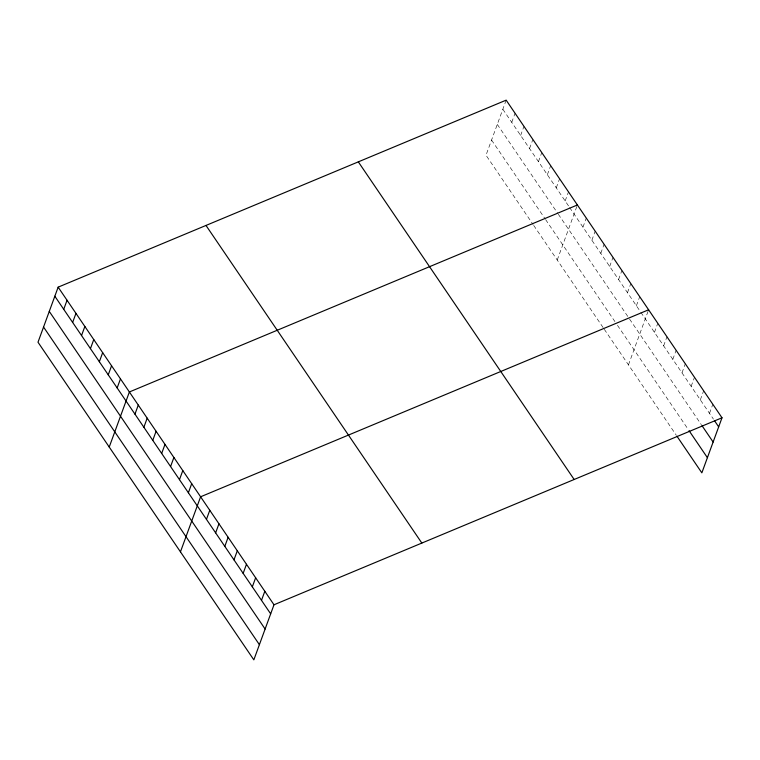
<?xml version="1.0" encoding="UTF-8"?>
<svg xmlns="http://www.w3.org/2000/svg" width="760" height="760" viewBox="0 0 760 760"><rect width="100%" height="100%" fill="white"/><g stroke="black" fill="none" stroke-linecap="round" stroke-linejoin="round"><path stroke-width="0.57" stroke-dasharray="3.8 2.85" d="M506.16 100.149L486.01 155.22L533.064 224.475M511.746 122.332L515.061 113.259M520.647 135.432L523.963 126.359M529.549 148.532L532.874 139.46M538.45 161.642L541.775 152.56M547.352 174.743L550.677 165.661M556.263 187.843L559.578 178.761M565.164 200.944L568.48 191.871M557.232 260.034L577.391 204.972M582.967 227.145L586.292 218.072M591.869 240.255L595.194 231.173M600.78 253.355L604.096 244.273M609.681 266.456L612.997 257.374M618.583 279.556L621.908 270.484M627.484 292.657L630.809 283.584M636.386 305.757L639.711 296.685M628.463 364.857L648.612 309.785M654.464 332.358L657.789 323.285M663.642 345.857L666.957 336.784M672.809 359.356L676.134 350.284M681.986 372.856L685.311 363.784M691.163 386.356L694.478 377.283M700.331 399.855L703.656 390.783M709.507 413.354L712.823 404.282M502.835 109.231L568.974 206.559M569.611 207.499L640.205 311.372M640.841 312.312L713.44 419.14M497.287 124.402L557.697 213.313M558.334 214.254L628.928 318.126M629.565 319.067L701.328 424.678M491.558 140.04L544.986 218.652M545.614 219.593L614.935 321.603M617.481 325.346L688.399 429.704M533.7 225.406L603.658 328.358M604.295 329.289L676.295 435.242"/><path stroke-width="1.14" d="M58.149 287.156L38 342.219L253.84 659.851L273.99 604.779L722 417.781L506.16 100.149L58.149 287.156L273.99 604.779M63.736 309.329L67.051 300.257M72.637 322.43L75.962 313.358M81.538 335.54L84.863 326.458M90.44 348.64L93.765 339.558M99.351 361.741L102.666 352.659M108.252 374.841L111.568 365.769M117.154 387.942L120.479 378.869M109.231 447.041L129.38 391.97L577.391 204.972M134.957 414.152L138.282 405.07M143.868 427.253L147.184 418.171M152.769 440.353L156.085 431.272M161.671 453.454L164.996 444.381M170.572 466.555L173.898 457.482M179.474 479.655L182.799 470.582M188.385 492.765L191.7 483.683M180.452 551.855L200.602 496.783L648.612 309.785M206.454 519.365L209.779 510.283M215.631 532.864L218.956 523.783M224.808 546.364L228.123 537.282M233.975 559.864L237.3 550.781M243.152 573.363L246.468 564.281M252.32 586.862L255.645 577.781M261.497 600.352L264.822 591.28M722 417.781L701.85 472.844L676.951 436.202M714.751 421.068L718.675 426.854M701.983 425.638L713.127 442.035M689.054 430.673L707.399 457.672M358.321 161.861L574.161 479.493M205.998 225.445L421.838 543.067M54.834 296.229L270.674 613.852M49.276 311.41L265.116 629.033M43.557 327.047L259.397 644.67"/></g></svg>
